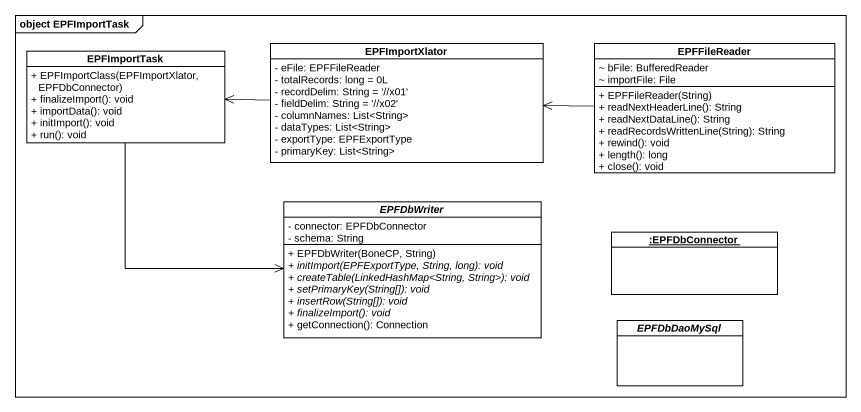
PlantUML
@startuml
mainframe object EPFImportTask
hide circle
hide empty members
skinparam classAttributeIconSize 0
class EPFImportTask {
  + EPFImportClass(EPFImportXlator, EPFDbConnector)
  + finalizeImport(): void
  + importData(): void
  + initImport(): void
  + run(): void
}
class EPFImportXlator {
  - eFile: EPFFileReader
  - totalRecords: long = 0L
  - recordDelim: String = '//x01'
  - fieldDelim: String = '//x02'
  - columnNames: List<String>
  - dataTypes: List<String>
  - exportType: EPFExportType
  - primaryKey: List<String>
}
class EPFFileReader {
  ~ bFile: BufferedReader
  ~ importFile: File
  + EPFFileReader(String)
  + readNextHeaderLine(): String
  + readNextDataLine(): String
  + readRecordsWrittenLine(String): String
  + rewind(): void
  + length(): long
  + close(): void
}
abstract class EPFDbWriter {
  - connector: EPFDbConnector
  - schema: String
  + EPFDbWriter(BoneCP, String)
  {abstract} + initImport(EPFExportType, String, long): void
  {abstract} + createTable(LinkedHashMap<String, String>): void
  {abstract} + setPrimaryKey(String[]): void
  {abstract} + insertRow(String[]): void
  {abstract} + finalizeImport(): void
  + getConnection(): Connection
}
object ":EPFDbConnector" as EPFDbConnector
abstract class EPFDbDaoMySql
EPFImportTask --> EPFDbWriter
EPFImportXlator -left-> EPFImportTask
EPFFileReader -left-> EPFImportXlator
@enduml
